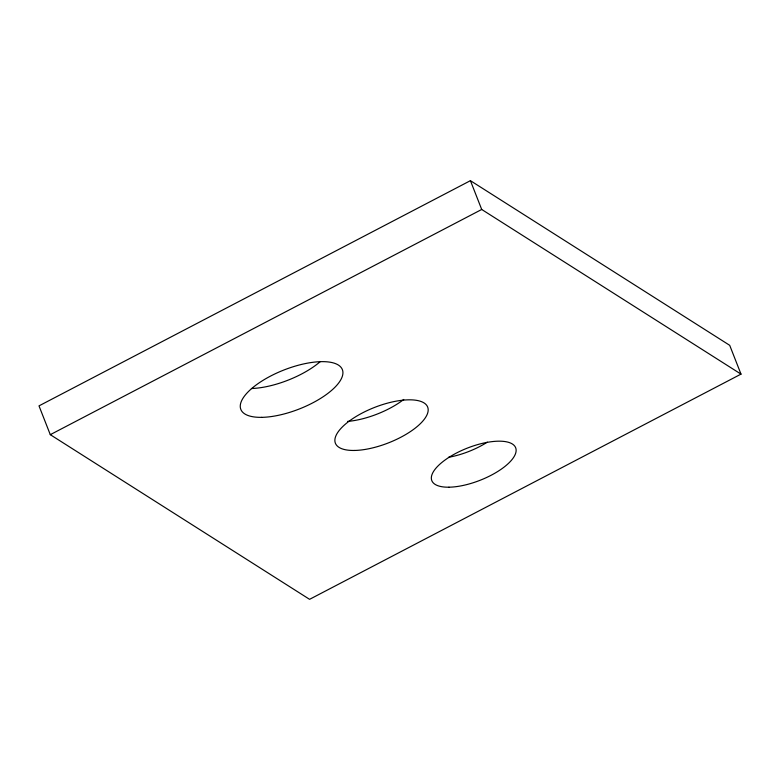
<?xml version="1.0" encoding="UTF-8"?>
<svg xmlns="http://www.w3.org/2000/svg" width="780" height="780" viewBox="0 0 780 780"><rect width="100%" height="100%" fill="white"/><g stroke="black" fill="none" stroke-linecap="round" stroke-linejoin="round"><path stroke-width="1.17" d="M470.418 180.668L39 405.873L50.29 434.674L309.582 599.332L741 374.127L729.709 345.325L470.418 180.668L481.709 209.469L741 374.127M50.29 434.674L481.709 209.469M403.757 399.467A49.55 19.042 -21.4 0 1 347.558 421.424M487.334 442.143A45.045 17.316 -21.4 0 1 448.451 457.314M320.356 361.54A54.502 20.943 -21.4 0 1 251.433 388.528M354.276 450.46A49.55 19.042 -21.4 0 0 427.947 412.006A49.55 19.042 -21.4 0 0 362.349 412.971A49.55 19.042 -21.4 0 0 354.276 450.46M448.948 487.198A45.045 17.316 -21.4 0 0 515.921 452.244A45.045 17.316 -21.4 0 0 456.29 453.122A45.045 17.316 -21.4 0 0 448.948 487.198M261.622 417.349A54.502 20.943 -21.4 0 0 342.664 375.053A54.502 20.943 -21.4 0 0 270.504 376.106A54.502 20.943 -21.4 0 0 261.622 417.349"/></g></svg>
